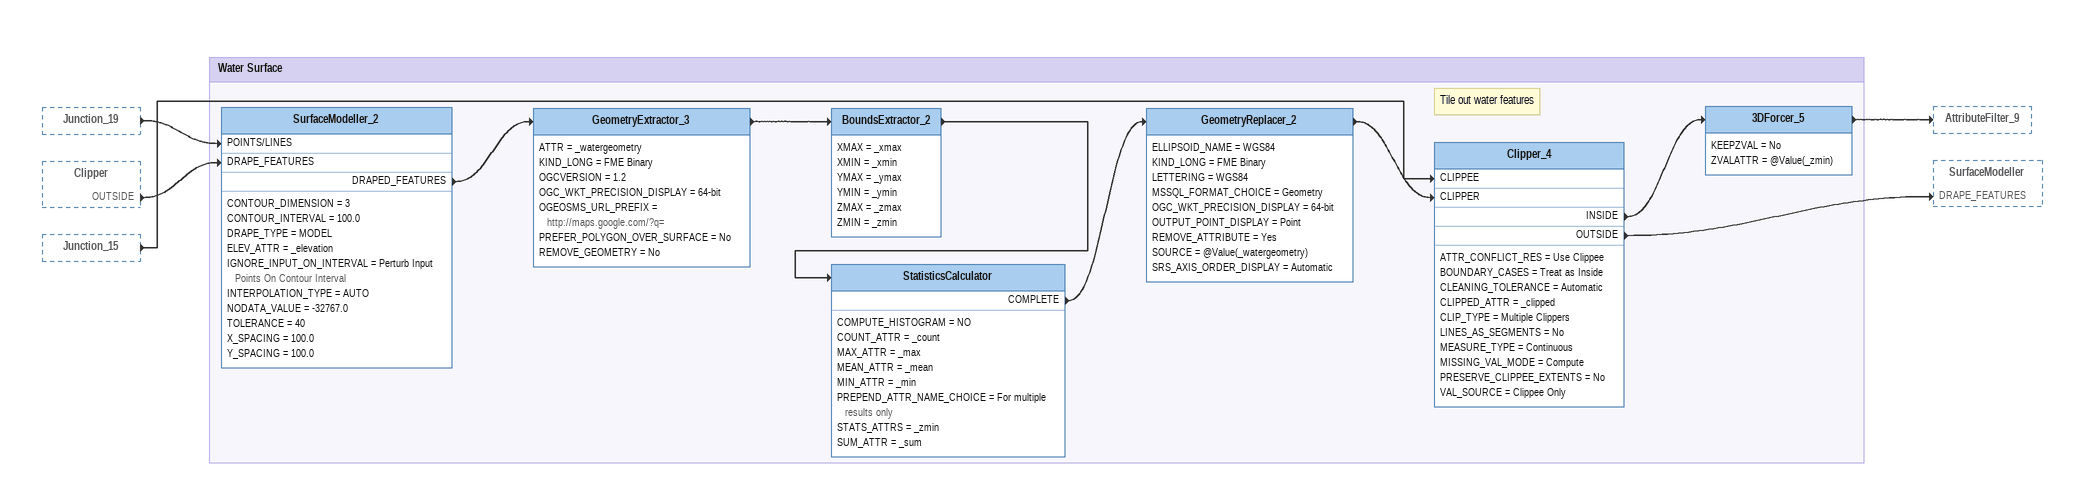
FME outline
Junction_19 [outside]
    -> SurfaceModeller_2 [POINTS/LINES]
Clipper [outside]
    OUTSIDE -> SurfaceModeller_2 [DRAPE_FEATURES]
Junction_15 [outside]
    -> Clipper_4 [CLIPPEE]

Bookmark: Water Surface
SurfaceModeller_2
    CONTOUR_DIMENSION = 3
    CONTOUR_INTERVAL = 100.0
    DRAPE_TYPE = MODEL
    ELEV_ATTR = _elevation
    IGNORE_INPUT_ON_INTERVAL = Perturb Input Points On Contour Interval
    INTERPOLATION_TYPE = AUTO
    NODATA_VALUE = -32767.0
    TOLERANCE = 40
    X_SPACING = 100.0
    Y_SPACING = 100.0
    DRAPED_FEATURES -> GeometryExtractor_3
GeometryExtractor_3
    ATTR = _watergeometry
    KIND_LONG = FME Binary
    OGCVERSION = 1.2
    OGC_WKT_PRECISION_DISPLAY = 64-bit
    OGEOSMS_URL_PREFIX = http://maps.google.com/?q=
    PREFER_POLYGON_OVER_SURFACE = No
    REMOVE_GEOMETRY = No
    -> BoundsExtractor_2
BoundsExtractor_2
    XMAX = _xmax
    XMIN = _xmin
    YMAX = _ymax
    YMIN = _ymin
    ZMAX = _zmax
    ZMIN = _zmin
    -> StatisticsCalculator
StatisticsCalculator
    COMPUTE_HISTOGRAM = NO
    COUNT_ATTR = _count
    MAX_ATTR = _max
    MEAN_ATTR = _mean
    MIN_ATTR = _min
    PREPEND_ATTR_NAME_CHOICE = For multiple results only
    STATS_ATTRS = _zmin
    SUM_ATTR = _sum
    COMPLETE -> GeometryReplacer_2
GeometryReplacer_2
    ELLIPSOID_NAME = WGS84
    KIND_LONG = FME Binary
    LETTERING = WGS84
    MSSQL_FORMAT_CHOICE = Geometry
    OGC_WKT_PRECISION_DISPLAY = 64-bit
    OUTPUT_POINT_DISPLAY = Point
    REMOVE_ATTRIBUTE = Yes
    SOURCE = @Value(_watergeometry)
    SRS_AXIS_ORDER_DISPLAY = Automatic
    -> Clipper_4 [CLIPPER]
Note: Tile out water features
Clipper_4
    ATTR_CONFLICT_RES = Use Clippee
    BOUNDARY_CASES = Treat as Inside
    CLEANING_TOLERANCE = Automatic
    CLIPPED_ATTR = _clipped
    CLIP_TYPE = Multiple Clippers
    LINES_AS_SEGMENTS = No
    MEASURE_TYPE = Continuous
    MISSING_VAL_MODE = Compute
    PRESERVE_CLIPPEE_EXTENTS = No
    VAL_SOURCE = Clippee Only
    INSIDE -> 3DForcer_5
    OUTSIDE -> SurfaceModeller [DRAPE_FEATURES]
3DForcer_5
    KEEPZVAL = No
    ZVALATTR = @Value(_zmin)
    -> AttributeFilter_9
